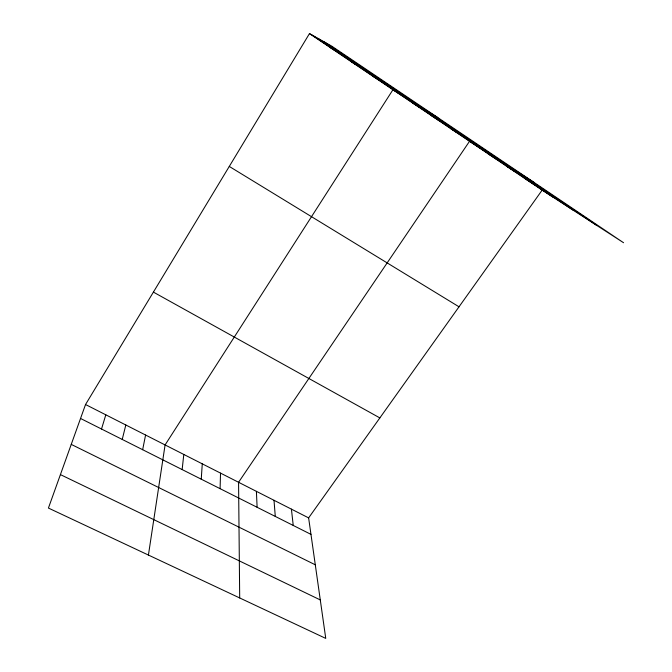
<?xml version="1.0" encoding="UTF-8"?>
<svg xmlns="http://www.w3.org/2000/svg" width="672" height="672" viewBox="0 0 672 672"><rect width="100%" height="100%" fill="white"/><g stroke="black" fill="none" stroke-linecap="round" stroke-linejoin="round"><path stroke-width="1.01" d="M220.097 488.662L220.525 473.113M201.247 479.178L202.272 463.831M182.154 469.577L183.792 454.448M148.428 555.055L165.085 444.94L392.935 89.754L437.926 117.676M142.657 449.711L145.58 435.028M122.228 439.438L125.824 424.981M101.522 429.022L105.806 414.817M85.537 404.519L48.426 508.057L325.752 638.4L308.624 517.885L542.144 190.134L623.574 242.735L331.682 46.108L309.473 33.6L85.537 404.519L308.624 517.885M60.421 474.608L320.284 599.928M71.249 444.394L315.294 564.799M80.539 418.463L310.968 534.374M153.401 292.11L379.856 417.917M330.792 47.939L334.488 50.114M351.8 62.076L356.269 64.764M229.278 166.429L459.018 306.81M372.515 76.012L377.723 79.204M412.474 102.9L419.084 107.041M431.752 115.87L439.026 120.456M450.769 128.663L458.69 133.686M533.912 182.339L469.535 141.288L238.568 482.278L239.694 597.954M488.048 153.745L497.196 159.6M506.318 166.034L516.054 172.292M524.345 178.164L534.66 184.808M309.473 33.6L542.144 190.134M324.341 41.975L597.072 225.616M317.848 38.321L573.292 210.26M312.379 35.238L553.014 197.156M291.421 509.141L293.236 525.454M274.008 500.296L275.285 516.424M256.393 491.341L257.116 507.284"/></g></svg>
